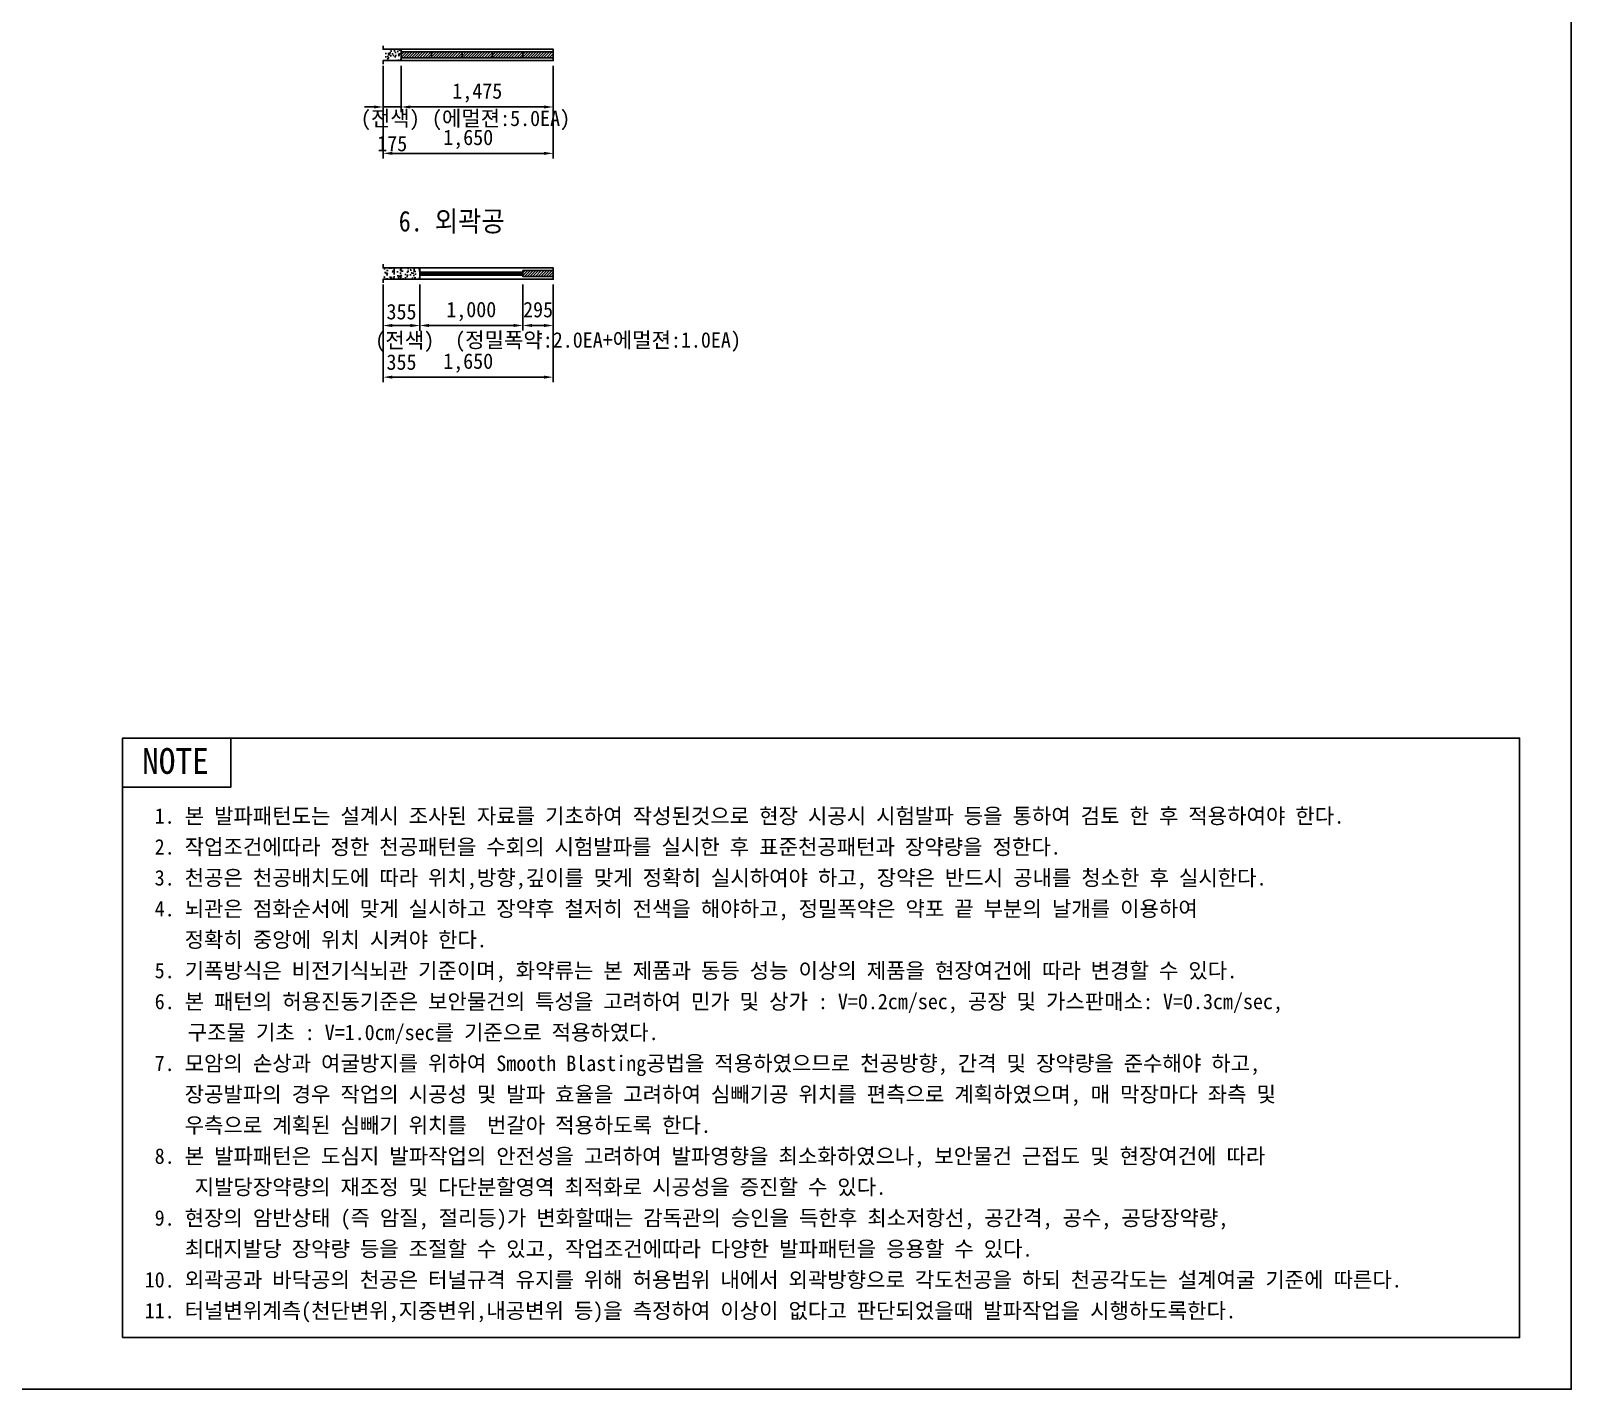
# Model space of a CAD drawing. Header units: millimetres. Extents: x -114429 to 52969, y -22900 to 28700.
# Drawn here: x 26107 to 41050, y -22900 to -9721 of the extents above; entities that cross this region are included whole.
import ezdxf
from ezdxf.enums import TextEntityAlignment as Align

# ---------------------------------------------------------------- set-up
doc = ezdxf.new("R2010")
doc.units = ezdxf.units.MM
doc.header["$LTSCALE"] = 500
doc.header["$PDMODE"] = 1
for name, color, linetype in [('CS-BLST', 4, 'Continuous'), ('CS-BLST-PATT', 1, 'Continuous'), ('CS-BLST-TEX3', 3, 'Continuous'), ('CS-DIMS', 1, 'Continuous'), ('CS-EXCV', 3, 'E-DIGLN01'), ('CS-NOTE', 3, 'Continuous'), ('CS-SYMB', 2, 'Continuous'), ('CS-TABL', 3, 'Continuous'), ('CS-TEX3', 6, 'Continuous'), ('CX-PAPR', 2, 'Continuous')]:
    doc.layers.add(name, color=color, linetype=linetype)
doc.styles.add('굴림체', font='')
doc.styles.get('굴림체').set_extended_font_data('GulimChe')
doc.linetypes.add('E-DIGLN01', pattern='A,0.9,-0.2,[19,kscals.shx,S=0.1,R=180,X=0,Y=0],0.9', length=2)
doc.dimstyles.new('DIM01-50', dxfattribs={"dimscale": 50, "dimtxt": 3, "dimasz": 1.8, "dimexe": 1, "dimexo": 1, "dimgap": 1, "dimtad": 1, "dimdec": 0, "dimzin": 9, "dimdsep": 46, "dimlunit": 6, "dimtxsty": '굴림체', "dimcen": 2.5, "dimclrt": 3, "dimadec": 4, "dimazin": 0, "dimtfac": 1, "dimtdec": 0, "dimtmove": 2, "dimatfit": 3, "dimfxl": 1, "dimtolj": 1, "dimtzin": 0, "dimarcsym": 0})
pattern_1 = [(50, (-344494, 8956.25), (91.092334, -7.969543), [9.525, -104.775]), (355, (-344494, 8956.25), (-17.621413, 95.528321), [7.62, -83.82]), (100.451, (-344486.41, 8955.58), (73.47125, 87.558344), [8.095, -89.045]), (46.1842, (-344494, 8981.65), (135.53952, -21.021164), [14.2875, -157.1625]), (96.6356, (-344482.7, 8979.9), (118.702117, 123.71278), [12.1425, -133.5675]), (351.184, (-344494, 8981.65), (118.702303, 123.71256), [11.43, -125.73]), (21, (-344481.3, 8975.3), (75.80744, -51.13276), [9.525, -104.775]), (326, (-344481.3, 8975.3), (30.901014, 92.093983), [7.62, -83.82]), (71.4514, (-344474.98, 8971.04), (106.708245, 40.961429), [8.095, -89.045]), (37.5, (-344494, 8956.247), (1.5443016, 42.2775194), [0, -82.804, 0, -85.09, 0, -84.1375]), (7.5, (-344494, 8956.247), (33.409831, 50.0902874), [0, -48.514, 0, -80.899, 0, -32.0675]), (327.5, (-344522.32, 8956.247), (67.7952976, -2.864372), [0, -31.75, 0, -99.06, 0, -131.445]), (317.5, (-344535.02, 8956.247), (74.064591, 12.7132455), [0, -41.275, 0, -65.786, 0, -93.345])]

# ---------------------------------------------------------------- blocks, each defined once
blk = doc.blocks.new('*D419')
at = {"layer": 'CS-DIMS', "color": 0, "lineweight": -2, "ltscale": 30, "transparency": 16777216}
for p, q in [((29525, -12181), (29525, -13131)), ((31175, -12181), (31175, -13131)), ((29615, -13081), (31085, -13081))]:
    blk.add_line(p, q, dxfattribs=at)
at = {"layer": 'CS-DIMS', "color": 0, "ltscale": 30, "transparency": 16777216}
for points in [[(29615, -13066), (29615, -13096), (29525, -13081)], [(31085, -13066), (31085, -13096), (31175, -13081)]]:
    blk.add_solid(points, dxfattribs=at)
at = {"layer": 'Defpoints', "color": 0, "ltscale": 30, "transparency": 16777216}
for p in [(29525, -12131), (31175, -12131), (31175, -13081)]:
    blk.add_point(p, dxfattribs=at)
at = {"layer": 'CS-DIMS', "color": 3, "ltscale": 30, "transparency": 16777216, "insert": (30350, -12945), "char_height": 150, "attachment_point": 5, "style": '굴림체'}
blk.add_mtext('\\A1;1,650', dxfattribs=at)
blk = doc.blocks.new('*D420')
at = {"layer": 'CS-DIMS', "color": 0, "lineweight": -2, "ltscale": 30, "transparency": 16777216}
for p, q in [((29525, -12181), (29525, -12631)), ((29880, -12181), (29880, -12631)), ((29615, -12581), (29790, -12581))]:
    blk.add_line(p, q, dxfattribs=at)
at = {"layer": 'CS-DIMS', "color": 0, "ltscale": 30, "transparency": 16777216}
for points in [[(29615, -12566), (29615, -12596), (29525, -12581)], [(29790, -12566), (29790, -12596), (29880, -12581)]]:
    blk.add_solid(points, dxfattribs=at)
at = {"layer": 'Defpoints', "color": 0, "ltscale": 30, "transparency": 16777216}
for p in [(29525, -12131), (29880, -12131), (29880, -12581)]:
    blk.add_point(p, dxfattribs=at)
at = {"layer": 'CS-DIMS', "color": 3, "ltscale": 30, "transparency": 16777216, "insert": (29703, -12936), "char_height": 150, "attachment_point": 5, "style": '굴림체'}
blk.add_mtext('\\A1;355', dxfattribs=at)
blk = doc.blocks.new('*D421')
at = {"layer": 'CS-DIMS', "color": 0, "lineweight": -2, "ltscale": 30, "transparency": 16777216}
for p, q in [((29525, -12181), (29525, -12630)), ((29880, -12181), (29880, -12630)), ((29615, -12580), (29790, -12580))]:
    blk.add_line(p, q, dxfattribs=at)
at = {"layer": 'CS-DIMS', "color": 0, "ltscale": 30, "transparency": 16777216}
for points in [[(29615, -12565), (29615, -12595), (29525, -12580)], [(29790, -12565), (29790, -12595), (29880, -12580)]]:
    blk.add_solid(points, dxfattribs=at)
at = {"layer": 'Defpoints', "color": 0, "ltscale": 30, "transparency": 16777216}
for p in [(29525, -12131), (29880, -12131), (29880, -12580)]:
    blk.add_point(p, dxfattribs=at)
at = {"layer": 'CS-DIMS', "color": 3, "ltscale": 30, "transparency": 16777216, "insert": (29703, -12447), "char_height": 150, "attachment_point": 5, "style": '굴림체'}
blk.add_mtext('\\A1;355', dxfattribs=at)
blk = doc.blocks.new('*D422')
at = {"layer": 'CS-DIMS', "color": 0, "lineweight": -2, "ltscale": 30, "transparency": 16777216}
for p, q in [((29880, -12181), (29880, -12630)), ((30880, -12181), (30880, -12630)), ((29970, -12580), (30790, -12580))]:
    blk.add_line(p, q, dxfattribs=at)
at = {"layer": 'CS-DIMS', "color": 0, "ltscale": 30, "transparency": 16777216}
for points in [[(29970, -12565), (29970, -12595), (29880, -12580)], [(30790, -12565), (30790, -12595), (30880, -12580)]]:
    blk.add_solid(points, dxfattribs=at)
at = {"layer": 'Defpoints', "color": 0, "ltscale": 30, "transparency": 16777216}
for p in [(29880, -12131), (30880, -12131), (30880, -12580)]:
    blk.add_point(p, dxfattribs=at)
at = {"layer": 'CS-DIMS', "color": 3, "ltscale": 30, "transparency": 16777216, "insert": (30380, -12444), "char_height": 150, "attachment_point": 5, "style": '굴림체'}
blk.add_mtext('\\A1;1,000', dxfattribs=at)
blk = doc.blocks.new('*D423')
at = {"layer": 'CS-DIMS', "color": 0, "lineweight": -2, "ltscale": 30, "transparency": 16777216}
for p, q in [((30880, -12181), (30880, -12630)), ((31175, -12181), (31175, -12630)), ((30970, -12580), (31085, -12580))]:
    blk.add_line(p, q, dxfattribs=at)
at = {"layer": 'CS-DIMS', "color": 0, "ltscale": 30, "transparency": 16777216}
for points in [[(30970, -12565), (30970, -12595), (30880, -12580)], [(31085, -12565), (31085, -12595), (31175, -12580)]]:
    blk.add_solid(points, dxfattribs=at)
at = {"layer": 'Defpoints', "color": 0, "ltscale": 30, "transparency": 16777216}
for p in [(30880, -12131), (31175, -12131), (31175, -12580)]:
    blk.add_point(p, dxfattribs=at)
at = {"layer": 'CS-DIMS', "color": 3, "ltscale": 30, "transparency": 16777216, "insert": (31028, -12427), "char_height": 150, "attachment_point": 5, "style": '굴림체'}
blk.add_mtext('\\A1;295', dxfattribs=at)
blk = doc.blocks.new('뉴마이트')
at = {"layer": 'CS-BLST-PATT'}
h = blk.add_hatch(dxfattribs=at)
h.set_pattern_fill('ANSI31', color=256, scale=5.824581, style=0)
h.set_pattern_definition([(45, (-765876.779, 225267.89), (-13.0765565, 13.0765565), [])])
h.paths.add_polyline_path([(0, 29), (0, -29), (295, -29), (295, 29)])
at = {"layer": 'CS-TABL'}
blk.add_lwpolyline([(0, 29), (295, 29), (295, -29), (0, -29)], close=True, dxfattribs=at)
blk = doc.blocks.new('*D424')
at = {"layer": 'CS-DIMS', "color": 0, "lineweight": -2, "ltscale": 30, "transparency": 16777216}
for p, q in [((29525, -10060), (29525, -10960)), ((31175, -10060), (31175, -10960)), ((29615, -10910), (31085, -10910))]:
    blk.add_line(p, q, dxfattribs=at)
at = {"layer": 'CS-DIMS', "color": 0, "ltscale": 30, "transparency": 16777216}
for points in [[(29615, -10895), (29615, -10925), (29525, -10910)], [(31085, -10895), (31085, -10925), (31175, -10910)]]:
    blk.add_solid(points, dxfattribs=at)
at = {"layer": 'Defpoints', "color": 0, "ltscale": 30, "transparency": 16777216}
for p in [(29525, -10010), (31175, -10010), (31175, -10910)]:
    blk.add_point(p, dxfattribs=at)
at = {"layer": 'CS-DIMS', "color": 3, "ltscale": 30, "transparency": 16777216, "insert": (30350, -10774), "char_height": 150, "attachment_point": 5, "style": '굴림체'}
blk.add_mtext('\\A1;1,650', dxfattribs=at)
blk = doc.blocks.new('*D425')
at = {"layer": 'CS-DIMS', "color": 0, "lineweight": -2, "ltscale": 30, "transparency": 16777216}
for p, q in [((29525, -10060), (29525, -10510)), ((29700, -10060), (29700, -10510)), ((29435, -10460), (29345, -10460)), ((29525, -10460), (29700, -10460)), ((29790, -10460), (29880, -10460))]:
    blk.add_line(p, q, dxfattribs=at)
at = {"layer": 'CS-DIMS', "color": 0, "ltscale": 30, "transparency": 16777216}
for points in [[(29435, -10445), (29435, -10475), (29525, -10460)], [(29790, -10445), (29790, -10475), (29700, -10460)]]:
    blk.add_solid(points, dxfattribs=at)
at = {"layer": 'Defpoints', "color": 0, "ltscale": 30, "transparency": 16777216}
for p in [(29525, -10010), (29700, -10010), (29700, -10460)]:
    blk.add_point(p, dxfattribs=at)
at = {"layer": 'CS-DIMS', "color": 3, "ltscale": 30, "transparency": 16777216, "insert": (29613, -10816), "char_height": 150, "attachment_point": 5, "style": '굴림체'}
blk.add_mtext('\\A1;175', dxfattribs=at)
blk = doc.blocks.new('*D426')
at = {"layer": 'CS-DIMS', "color": 0, "lineweight": -2, "ltscale": 30, "transparency": 16777216}
for p, q in [((29700, -10060), (29700, -10510)), ((31175, -10060), (31175, -10510)), ((29790, -10460), (31085, -10460))]:
    blk.add_line(p, q, dxfattribs=at)
at = {"layer": 'CS-DIMS', "color": 0, "ltscale": 30, "transparency": 16777216}
for points in [[(29790, -10445), (29790, -10475), (29700, -10460)], [(31085, -10445), (31085, -10475), (31175, -10460)]]:
    blk.add_solid(points, dxfattribs=at)
at = {"layer": 'Defpoints', "color": 0, "ltscale": 30, "transparency": 16777216}
for p in [(29700, -10010), (31175, -10010), (31175, -10460)]:
    blk.add_point(p, dxfattribs=at)
at = {"layer": 'CS-DIMS', "color": 3, "ltscale": 30, "transparency": 16777216, "insert": (30438, -10324), "char_height": 150, "attachment_point": 5, "style": '굴림체'}
blk.add_mtext('\\A1;1,475', dxfattribs=at)

msp = doc.modelspace()

# ---------------------------------------------------------------- hatches: boundary and pattern name
at = {"layer": 'CS-BLST-PATT'}
h = msp.add_hatch(dxfattribs=at)
h.set_pattern_fill('AR-CONC', color=256, scale=0.5, style=0)
h.set_pattern_definition(pattern_1)
h.paths.add_polyline_path([(29700.2, -9900.3), (29525.2, -9900.3), (29525.2, -10010.3), (29700.2, -10010.3)])
h = msp.add_hatch(dxfattribs=at)
h.set_pattern_fill('AR-CONC', color=256, scale=0.5, style=0)
h.set_pattern_definition(pattern_1)
h.paths.add_polyline_path([(29880.2, -12020.9), (29525.2, -12020.9), (29525.2, -12130.9), (29880.2, -12130.9)])
at = {"layer": 'CS-SYMB'}
h = msp.add_hatch(dxfattribs=at)
h.set_pattern_fill('LINE', color=256, scale=4.6, style=0)
h.set_pattern_definition([(0, (-1996322.293, 821277.653), (0, 14.605), [])])
h.paths.add_polyline_path([(30380.2, -12090.4), (30380.2, -12061.3), (29880.2, -12061.3), (29880.2, -12090.4)])
h = msp.add_hatch(dxfattribs=at)
h.set_pattern_fill('LINE', color=256, scale=4.6, style=0)
h.set_pattern_definition([(0, (-1995822.293, 821277.653), (0, 14.605), [])])
h.paths.add_polyline_path([(30880.2, -12090.4), (30880.2, -12061.3), (30380.2, -12061.3), (30380.2, -12090.4)])

# ---------------------------------------------------------------- linework, layer by layer
at = {"layer": 'CS-BLST-PATT'}
msp.add_line((29700.2, -10010.3), (29700.2, -9900.3), dxfattribs=at)
at = {"layer": 'CS-EXCV'}
for points in [[(29525.2, -10045.3), (29525.2, -10010.3), (31175.2, -10010.3), (31175.2, -9900.3), (29525.2, -9900.3), (29525.2, -9865.4)], [(29525.2, -12165.8), (29525.2, -12130.9), (31175.2, -12130.9), (31175.2, -12020.9), (29525.2, -12020.9), (29525.2, -11985.9)]]:
    msp.add_lwpolyline(points, dxfattribs=at)
at = {"layer": 'CS-NOTE'}
for points in [[(26997.7, -22400), (40550, -22400), (40550, -16583), (26997.7, -16583), (26997.7, -22400)], [(28047.7, -16583), (28047.7, -17058), (26997.7, -17058)]]:
    msp.add_lwpolyline(points, dxfattribs=at)
at = {"layer": 'CS-SYMB'}
msp.add_line((29880.2, -12130.9), (29880.2, -12020.9), dxfattribs=at)
for points in [[(29880.2, -12061.3), (30380.2, -12061.3), (30380.2, -12090.4), (29880.2, -12090.4)], [(30380.2, -12061.3), (30880.2, -12061.3), (30880.2, -12090.4), (30380.2, -12090.4)]]:
    msp.add_lwpolyline(points, close=True, dxfattribs=at)
at = {"layer": 'CX-PAPR'}
msp.add_lwpolyline([(1250, -22900), (41050, -22900), (41050, 2900), (1250, 2900)], close=True, dxfattribs=at)

# ---------------------------------------------------------------- block references
at = {"layer": 'CS-BLST'}
for p in [(29700.2, -9955.3), (29995.2, -9955.3), (30290.2, -9955.3), (30585.2, -9955.3), (30880.2, -9955.3), (30880.2, -12075.9)]:
    msp.add_blockref('뉴마이트', p, dxfattribs=at)

# ---------------------------------------------------------------- texts
at = {"layer": 'CS-BLST-TEX3', "style": '굴림체'}
for s, p in [('(전색)', (29594.3, -10645.1)), ('(에멀젼:5.0EA)', (30668.2, -10645.1)), ('(전색)', (29734.2, -12798)), ('(정밀폭약:2.0EA+에멀젼:1.0EA)', (31609.5, -12795))]:
    msp.add_text(s, height=150, dxfattribs=at).set_placement(p, align=Align.CENTER)
at = {"layer": 'CS-NOTE', "style": '굴림체'}
for s, height, p in [('NOTE', 250, (27187.3, -16930.1)), (' 1. 본 발파패턴도는 설계시 조사된 자료를 기초하여 작성된것으로 현장 시공시 시험발파 등을 통하여 검토 한 후 적용하여야 한다.', 150, (27211.9, -17413.3)), (' 2. 작업조건에따라 정한 천공패턴을 수회의 시험발파를 실시한 후 표준천공패턴과 장약량을 정한다.', 150, (27211.9, -17713.3)), (' 3. 천공은 천공배치도에 따라 위치,방향,깊이를 맞게 정확히 실시하여야 하고, 장약은 반드시 공내를 청소한 후 실시한다.', 150, (27211.9, -18013.3)), (' 4. 뇌관은 점화순서에 맞게 실시하고 장약후 철저히 전색을 해야하고, 정밀폭약은 약포 끝 부분의 날개를 이용하여', 150, (27211.9, -18313.3)), ('    정확히 중앙에 위치 시켜야 한다.', 150, (27211.9, -18613.3)), (' 5. 기폭방식은 비전기식뇌관 기준이며, 화약류는 본 제품과 동등 성능 이상의 제품을 현장여건에 따라 변경할 수 있다.', 150, (27211.9, -18913.3)), (' 6. 본 패턴의 허용진동기준은 보안물건의 특성을 고려하여 민가 및 상가 : V=0.2cm/sec, 공장 및 가스판매소: V=0.3cm/sec, ', 150, (27211.9, -19213.3)), ('    구조물 기초 : V=1.0cm/sec를 기준으로 적용하였다.', 150, (27241.5, -19513.3)), (' 7. 모암의 손상과 여굴방지를 위하여 Smooth Blasting공법을 적용하였으므로 천공방향, 간격 및 장약량을 준수해야 하고,', 150, (27211.9, -19813.3)), ('    장공발파의 경우 작업의 시공성 및 발파 효율을 고려하여 심빼기공 위치를 편측으로 계획하였으며, 매 막장마다 좌측 및', 150, (27211.9, -20113.3)), ('    우측으로 계획된 심빼기 위치를  번갈아 적용하도록 한다.', 150, (27211.9, -20413.3)), (' 8. 본 발파패턴은 도심지 발파작업의 안전성을 고려하여 발파영향을 최소화하였으나, 보안물건 근접도 및 현장여건에 따라', 150, (27211.9, -20713.3)), ('     지발당장약량의 재조정 및 다단분할영역 최적화로 시공성을 증진할 수 있다.', 150, (27211.9, -21013.3)), (' 9. 현장의 암반상태 (즉 암질, 절리등)가 변화할때는 감독관의 승인을 득한후 최소저항선, 공간격, 공수, 공당장약량,', 150, (27211.9, -21313.3)), ('    최대지발당 장약량 등을 조절할 수 있고, 작업조건에따라 다양한 발파패턴을 응용할 수 있다. ', 150, (27211.9, -21613.3)), ('10. 외곽공과 바닥공의 천공은 터널규격 유지를 위해 허용범위 내에서 외곽방향으로 각도천공을 하되 천공각도는 설계여굴 기준에 따른다.', 150, (27211.9, -21913.3)), ('11. 터널변위계측(천단변위,지중변위,내공변위 등)을 측정하여 이상이 없다고 판단되었을때 발파작업을 시행하도록한다.', 150, (27211.9, -22213.3))]:
    msp.add_text(s, height=height, dxfattribs=at).set_placement(p)
at = {"layer": 'CS-TEX3', "style": '굴림체', "width": 0.9}
msp.add_text('6. 외곽공', height=200, dxfattribs=at).set_placement((30189.8, -11668), align=Align.CENTER)

# ---------------------------------------------------------------- dimensions: what is measured, and where the dimension line sits
at = {"layer": 'CS-DIMS', "ltscale": 30}
for base, p1, p2, picture, middle in [((29700.2, -10460.3), (29525.2, -10010.3), (29700.2, -10010.3), '*D425', (29612.7, -10816.3)), ((31175.2, -10910.3), (29525.2, -10010.3), (31175.2, -10010.3), '*D424', (30350.2, -10774.2)), ((31175.2, -10460.3), (29700.2, -10010.3), (31175.2, -10010.3), '*D426', (30437.7, -10324.2)), ((31175.2, -13081.4), (29525.2, -12130.9), (31175.2, -12130.9), '*D419', (30350.2, -12945.3)), ((29880.2, -12580.9), (29525.2, -12130.9), (29880.2, -12130.9), '*D420', (29702.7, -12935.9)), ((30880.2, -12580.3), (29880.2, -12130.9), (30880.2, -12130.9), '*D422', (30380.2, -12444.2))]:
    dim = msp.add_linear_dim(base=base, p1=p1, p2=p2, dimstyle='DIM01-50', dxfattribs=at)
    dim.commit()
    dim.dimension.update_dxf_attribs({"geometry": picture, "text_midpoint": middle})
for base, p1, p2, picture, middle in [((29880.2, -12580.3), (29525.2, -12130.9), (29880.2, -12130.9), '*D421', (29702.7, -12446.9)), ((31175.2, -12580.3), (30880.2, -12130.9), (31175.2, -12130.9), '*D423', (31027.7, -12427.1))]:
    dim = msp.add_linear_dim(base=base, p1=p1, p2=p2, dimstyle='DIM01-50', dxfattribs=at)
    dim.commit()
    dim.dimension.update_dxf_attribs({"geometry": picture, "text_midpoint": middle, "dimtype": 160})

doc.saveas('drawing.dxf')
